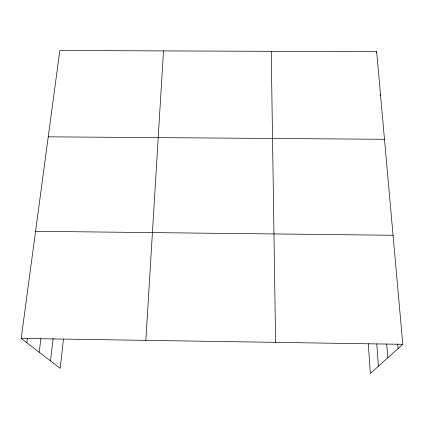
<?xml version="1.0" encoding="UTF-8"?>
<svg xmlns="http://www.w3.org/2000/svg" width="424" height="424" viewBox="0 0 424 424"><rect width="100%" height="100%" fill="white"/><g stroke="black" fill="none" stroke-linecap="round" stroke-linejoin="round"><path stroke-width="0.64" d="M145.851 340.361L163.5 50.907M63.441 339.174L60.25 368.361L21.2 338.442L59.821 50.504L376.666 51.723L402.8 344.315L370.353 373.496L368.302 343.864M50.504 360.893L53.111 338.278M39.22 352.254L40.89 338.633M26.834 342.762L27.433 338.188M376.274 52.92L376.666 51.723M380.021 95.379L380.461 94.197M48.241 136.83L384.489 139.284M35.568 231.303L393.059 235.267M21.2 338.442L402.8 344.315M397.712 343.986L398.104 348.533M386.693 343.954L387.801 357.803M376.777 343.906L378.436 366.225M271.222 51.32L275.589 342.354"/></g></svg>
